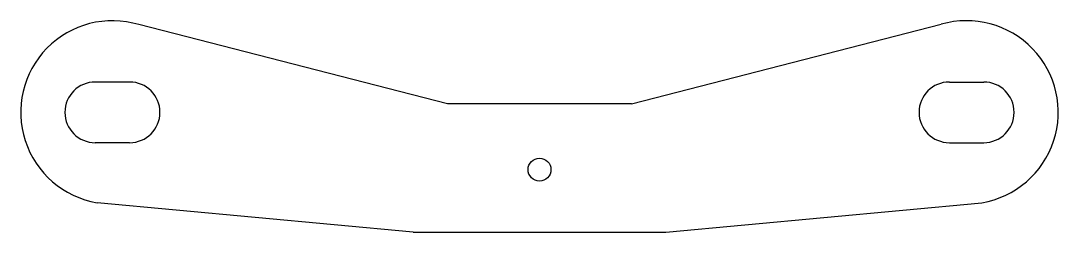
# Model space of a CAD drawing. Extents: x 6 to 458, y 4 to 96.
import ezdxf

# ---------------------------------------------------------------- set-up
doc = ezdxf.new("R2010")
doc.units = 0
doc.layers.get('0').update_dxf_attribs({"linetype": 'CONTINUOUS'})

msp = doc.modelspace()

# ---------------------------------------------------------------- linework, layer by layer
for p, q in [((191.92, 59.91), (57.25, 94.56)), ((272.26, 59.91), (407.38, 94.69)), ((53.22, 69.51), (38.22, 69.51)), ((410.96, 69.51), (425.96, 69.51)), ((272.26, 59.91), (191.92, 59.91)), ((53.22, 43.01), (38.22, 43.01)), ((410.96, 43.01), (425.96, 43.01)), ((176.92, 3.91), (39.03, 16.82)), ((287.26, 3.91), (425.15, 16.82)), ((176.92, 3.91), (177.26, 3.91)), ((177.26, 3.91), (287.26, 3.91))]:
    msp.add_line(p, q)
msp.add_circle((232.09, 31.27), 5)
for centre, radius, start, end in [((45.72, 56.26), 40, 73.2421, 260.3777), ((418.46, 56.26), 40, 279.6223, 106.082), ((38.22, 56.26), 13.25, 90, 270), ((53.22, 56.26), 13.25, 270, 90), ((410.96, 56.26), 13.25, 90, 270), ((425.96, 56.26), 13.25, 270, 90)]:
    msp.add_arc(centre, radius, start, end)

doc.saveas('drawing.dxf')
